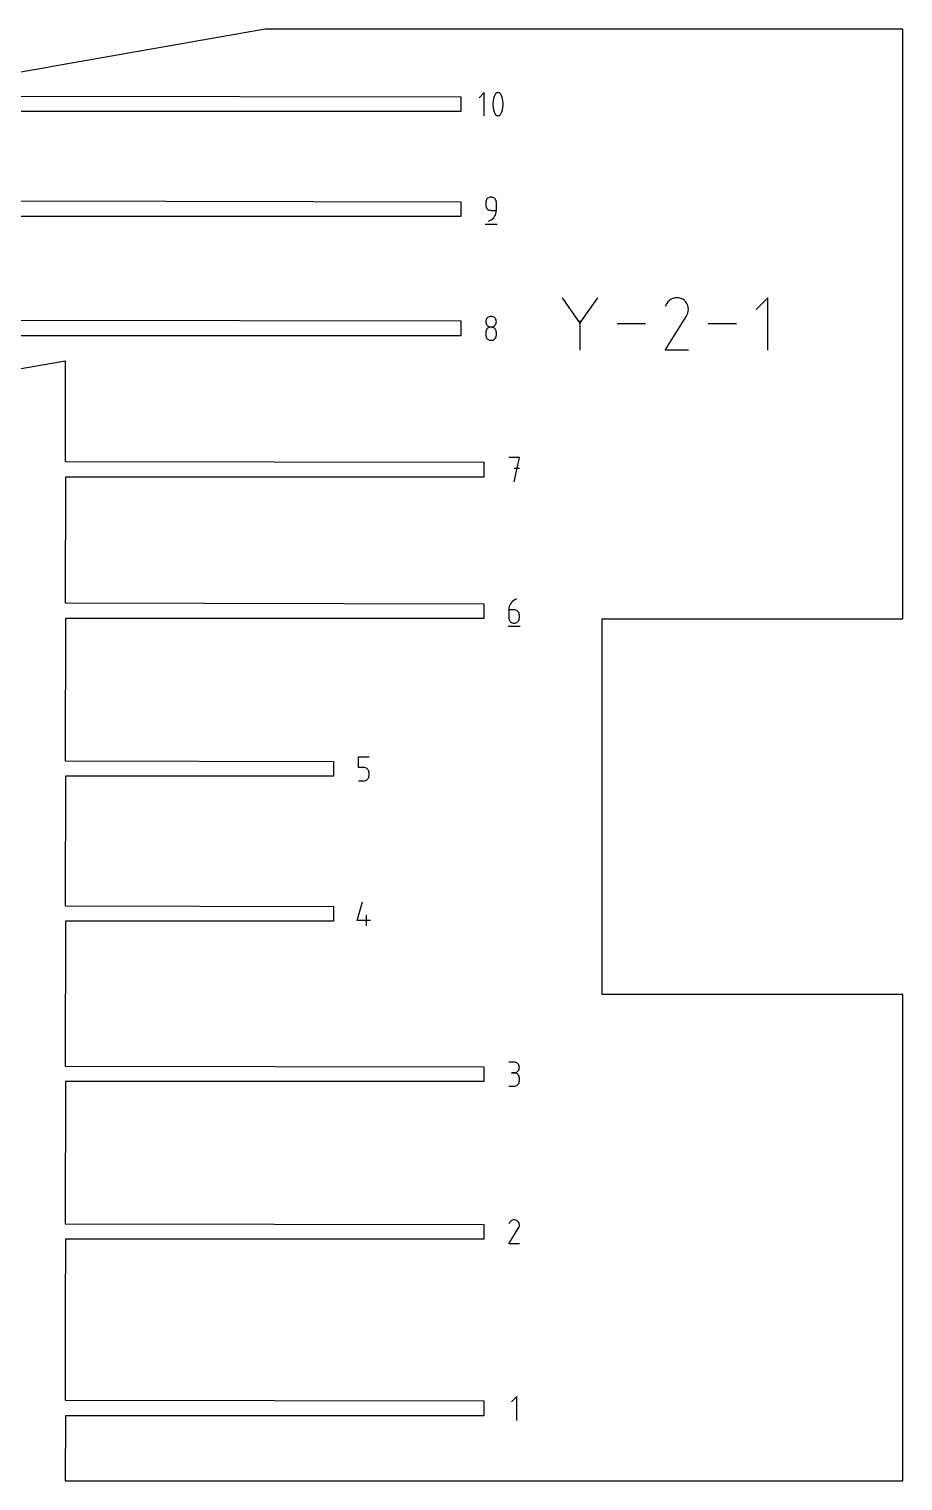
# Model space of a CAD drawing. Extents: x 0 to 3000, y 0 to 3000.
# Drawn here: x 1505.7 to 1796.3, y 1199.9 to 1682.7 of the extents above; entities that cross this region are included whole.
import ezdxf

# ---------------------------------------------------------------- set-up
doc = ezdxf.new("R2010")
doc.units = 0

msp = doc.modelspace()

# ---------------------------------------------------------------- linework, layer by layer
at = {"layer": 'annotation', "color": 1}
for p, q in [((1657.052565, 1661.596763), (1655.341601, 1659.885317)), ((1657.052565, 1653.900564), (1657.052565, 1661.596763)), ((1660.775876, 1661.15256), (1660.676527, 1660.987348)), ((1660.89969, 1661.293349), (1660.775876, 1661.15256)), ((1661.043871, 1661.408354), (1660.89969, 1661.293349)), ((1661.204318, 1661.496212), (1661.043871, 1661.408354)), ((1661.376933, 1661.555561), (1661.204318, 1661.496212)), ((1661.557616, 1661.585037), (1661.376933, 1661.555561)), ((1661.742267, 1661.583278), (1661.557616, 1661.585037)), ((1661.926787, 1661.548923), (1661.742267, 1661.583278)), ((1662.107076, 1661.480608), (1661.926787, 1661.548923)), ((1662.176094, 1661.444339), (1662.107076, 1661.480608)), ((1662.107076, 1661.480608), (1662.107076, 1661.480608)), ((1662.242323, 1661.402681), (1662.176094, 1661.444339)), ((1662.305442, 1661.355961), (1662.242323, 1661.402681)), ((1662.365129, 1661.30451), (1662.305442, 1661.355961)), ((1662.421061, 1661.248658), (1662.365129, 1661.30451)), ((1662.472918, 1661.188735), (1662.421061, 1661.248658)), ((1662.520378, 1661.125069), (1662.472918, 1661.188735)), ((1662.563119, 1661.057991), (1662.520378, 1661.125069)), ((1662.600818, 1660.987831), (1662.563119, 1661.057991)), ((1660.012734, 1658.851374), (1659.93898, 1658.114322)), ((1659.93898, 1658.114322), (1659.93898, 1657.374228)), ((1659.93898, 1657.374228), (1660.012734, 1656.636783)), ((1660.160244, 1659.57969), (1660.012734, 1658.851374)), ((1660.012734, 1656.636783), (1660.160244, 1655.90768)), ((1660.381508, 1660.293579), (1660.160244, 1659.57969)), ((1660.676527, 1660.987348), (1660.381508, 1660.293579)), ((1660.676527, 1660.987348), (1660.676527, 1660.987348)), ((1662.897268, 1660.292632), (1662.600818, 1660.987831)), ((1662.600818, 1660.987831), (1662.600818, 1660.987831)), ((1663.119604, 1659.57767), (1662.897268, 1660.292632)), ((1663.267829, 1658.848639), (1663.119604, 1659.57767)), ((1663.119604, 1655.90566), (1663.267829, 1656.634048)), ((1663.341941, 1658.11123), (1663.267829, 1658.848639)), ((1663.267829, 1656.634048), (1663.341941, 1657.371135)), ((1663.341941, 1657.371135), (1663.341941, 1658.11123)), ((1660.160244, 1655.90768), (1660.381508, 1655.192611)), ((1660.381508, 1655.192611), (1660.676527, 1654.497269)), ((1660.676527, 1654.497269), (1660.676527, 1654.497269)), ((1660.676527, 1654.497269), (1660.71409, 1654.427249)), ((1660.71409, 1654.427249), (1660.756515, 1654.360505)), ((1660.756515, 1654.360505), (1660.803623, 1654.297241)), ((1660.803623, 1654.297241), (1660.855236, 1654.23766)), ((1660.855236, 1654.23766), (1660.911174, 1654.181964)), ((1660.911174, 1654.181964), (1660.97126, 1654.130355)), ((1660.97126, 1654.130355), (1661.035314, 1654.083036)), ((1661.035314, 1654.083036), (1661.103158, 1654.04021)), ((1661.103158, 1654.04021), (1661.174613, 1654.002079)), ((1661.174613, 1654.002079), (1661.174613, 1654.002079)), ((1661.174613, 1654.002079), (1661.353482, 1653.935213)), ((1661.353482, 1653.935213), (1661.536928, 1653.901993)), ((1661.536928, 1653.901993), (1661.720802, 1653.901064)), ((1661.720802, 1653.901064), (1661.900959, 1653.931072)), ((1661.900959, 1653.931072), (1662.07325, 1653.990662)), ((1662.07325, 1653.990662), (1662.233528, 1654.07848)), ((1662.233528, 1654.07848), (1662.377647, 1654.19317)), ((1662.377647, 1654.19317), (1662.50146, 1654.333379)), ((1662.50146, 1654.333379), (1662.600818, 1654.497752)), ((1662.600818, 1654.497752), (1662.897268, 1655.191664)), ((1662.600818, 1654.497752), (1662.600818, 1654.497752)), ((1662.897268, 1655.191664), (1663.119604, 1655.90566)), ((1657.593007, 1625.396932), (1657.564325, 1625.077339)), ((1657.564325, 1625.077339), (1657.564325, 1624.187837)), ((1657.564325, 1624.187837), (1657.564325, 1624.187837)), ((1657.564325, 1624.187837), (1657.593007, 1623.868261)), ((1657.675677, 1625.697808), (1657.593007, 1625.396932)), ((1657.593007, 1623.868261), (1657.675677, 1623.567432)), ((1657.807274, 1625.974924), (1657.675677, 1625.697808)), ((1657.675677, 1623.567432), (1657.807274, 1623.290382)), ((1657.982735, 1626.223239), (1657.807274, 1625.974924)), ((1657.807274, 1623.290382), (1657.982735, 1623.042146)), ((1658.196998, 1626.437712), (1657.982735, 1626.223239)), ((1657.982735, 1623.042146), (1658.196998, 1622.827756)), ((1658.445001, 1626.613301), (1658.196998, 1626.437712)), ((1658.196998, 1622.827756), (1658.445001, 1622.652247)), ((1658.72168, 1626.744963), (1658.445001, 1626.613301)), ((1658.445001, 1622.652247), (1658.72168, 1622.520651)), ((1659.021974, 1626.827658), (1658.72168, 1626.744963)), ((1658.72168, 1622.520651), (1659.021974, 1622.438003)), ((1659.34082, 1626.856343), (1659.021974, 1626.827658)), ((1659.021974, 1622.438003), (1659.34082, 1622.409335)), ((1659.660327, 1626.827658), (1659.34082, 1626.856343)), ((1659.34082, 1626.856343), (1659.34082, 1626.856343)), ((1659.34082, 1622.409335), (1661.117316, 1622.409335)), ((1659.960972, 1626.744963), (1659.660327, 1626.827658)), ((1660.237755, 1626.613301), (1659.960972, 1626.744963)), ((1660.485675, 1626.437712), (1660.237755, 1626.613301)), ((1660.699731, 1626.223239), (1660.485675, 1626.437712)), ((1660.874924, 1625.974924), (1660.699731, 1626.223239)), ((1661.006253, 1625.697808), (1660.874924, 1625.974924)), ((1661.088717, 1625.396932), (1661.006253, 1625.697808)), ((1661.077984, 1621.869949), (1661.117316, 1622.409335)), ((1661.117316, 1625.077339), (1661.088717, 1625.396932)), ((1661.117316, 1622.409335), (1661.117316, 1625.077339)), ((1661.117316, 1625.077339), (1661.117316, 1625.077339)), ((1657.342325, 1617.856343), (1661.342325, 1617.856343)), ((1658.45182, 1618.856343), (1658.959845, 1619.045658)), ((1658.45182, 1618.856343), (1658.45182, 1618.856343)), ((1658.959845, 1619.045658), (1659.42615, 1619.301552)), ((1659.42615, 1619.301552), (1659.845914, 1619.617505)), ((1659.845914, 1619.617505), (1660.21432, 1619.986996)), ((1660.21432, 1619.986996), (1660.526549, 1620.403506)), ((1660.526549, 1620.403506), (1660.777781, 1620.860515)), ((1660.777781, 1620.860515), (1660.963199, 1621.351502)), ((1660.963199, 1621.351502), (1661.077984, 1621.869949)), ((1688.91008, 1584.965548), (1683.111278, 1593.351407)), ((1694.707792, 1593.351407), (1688.91008, 1584.965548)), ((1717.771305, 1591.417787), (1717.26436, 1590.445324)), ((1718.173608, 1591.988257), (1717.771305, 1591.417787)), ((1718.65628, 1592.464467), (1718.173608, 1591.988257)), ((1719.204643, 1592.842604), (1718.65628, 1592.464467)), ((1719.804016, 1593.118854), (1719.204643, 1592.842604)), ((1720.439721, 1593.289403), (1719.804016, 1593.118854)), ((1721.097077, 1593.350438), (1720.439721, 1593.289403)), ((1721.761406, 1593.298145), (1721.097077, 1593.350438)), ((1722.418026, 1593.128712), (1721.761406, 1593.298145)), ((1723.05226, 1592.838324), (1722.418026, 1593.128712)), ((1723.619513, 1592.435519), (1723.05226, 1592.838324)), ((1723.05226, 1592.838324), (1723.05226, 1592.838324)), ((1724.093799, 1591.952156), (1723.619513, 1592.435519)), ((1724.470899, 1591.403049), (1724.093799, 1591.952156)), ((1724.746597, 1590.803011), (1724.470899, 1591.403049)), ((1724.916675, 1590.166858), (1724.746597, 1590.803011)), ((1724.751018, 1588.189844), (1724.923103, 1588.84546)), ((1724.976916, 1589.509403), (1724.916675, 1590.166858)), ((1724.923103, 1588.84546), (1724.976916, 1589.509403)), ((1751.384735, 1593.350862), (1747.519958, 1589.484994)), ((1751.384735, 1575.966449), (1751.384735, 1593.350862)), ((1657.593492, 1585.724766), (1657.564826, 1585.406667)), ((1657.564826, 1585.406667), (1657.564826, 1585.406667)), ((1657.564826, 1585.406667), (1657.593508, 1585.087074)), ((1657.676121, 1586.024479), (1657.593492, 1585.724766)), ((1657.593508, 1585.087074), (1657.676179, 1584.786198)), ((1657.807665, 1586.300721), (1657.676121, 1586.024479)), ((1657.676179, 1584.786198), (1657.807776, 1584.509082)), ((1657.983072, 1586.54841), (1657.807665, 1586.300721)), ((1657.807776, 1584.509082), (1657.983237, 1584.260766)), ((1658.197294, 1586.762463), (1657.983072, 1586.54841)), ((1657.983237, 1584.260766), (1658.1975, 1584.046293)), ((1658.445279, 1586.937797), (1658.197294, 1586.762463)), ((1658.1975, 1584.046293), (1658.445502, 1583.870705)), ((1658.721979, 1587.069329), (1658.445279, 1586.937797)), ((1658.445502, 1583.870705), (1658.722182, 1583.739043)), ((1659.022344, 1587.151975), (1658.721979, 1587.069329)), ((1659.341322, 1587.180654), (1659.022344, 1587.151975)), ((1659.660301, 1587.151975), (1659.341322, 1587.180654)), ((1659.341322, 1587.180654), (1659.341322, 1587.180654)), ((1659.960665, 1587.069329), (1659.660301, 1587.151975)), ((1659.960462, 1583.739043), (1660.237142, 1583.870705)), ((1660.237365, 1586.937797), (1659.960665, 1587.069329)), ((1660.237142, 1583.870705), (1660.485144, 1584.046293)), ((1660.485351, 1586.762463), (1660.237365, 1586.937797)), ((1660.485144, 1584.046293), (1660.699407, 1584.260766)), ((1660.699572, 1586.54841), (1660.485351, 1586.762463)), ((1660.699407, 1584.260766), (1660.874868, 1584.509082)), ((1660.87498, 1586.300721), (1660.699572, 1586.54841)), ((1660.874868, 1584.509082), (1661.006465, 1584.786198)), ((1661.006523, 1586.024479), (1660.87498, 1586.300721)), ((1661.006465, 1584.786198), (1661.089136, 1585.087074)), ((1661.089152, 1585.724766), (1661.006523, 1586.024479)), ((1661.089136, 1585.087074), (1661.117818, 1585.406667)), ((1661.117818, 1585.406667), (1661.089152, 1585.724766)), ((1661.117818, 1585.406667), (1661.117818, 1585.406667)), ((1688.91008, 1585.640385), (1688.91008, 1575.965904)), ((1710.734626, 1584.658655), (1701.229127, 1584.658655)), ((1717.253458, 1575.966308), (1724.387761, 1587.45162)), ((1724.387761, 1587.45162), (1724.39629, 1587.462174)), ((1724.387761, 1587.45162), (1724.387761, 1587.45162)), ((1724.39629, 1587.462174), (1724.404469, 1587.472817)), ((1724.404469, 1587.472817), (1724.412351, 1587.48364)), ((1724.412351, 1587.48364), (1724.419992, 1587.494732)), ((1724.419992, 1587.494732), (1724.427444, 1587.506183)), ((1724.427444, 1587.506183), (1724.434761, 1587.518082)), ((1724.434761, 1587.518082), (1724.441998, 1587.53052)), ((1724.441998, 1587.53052), (1724.449207, 1587.543586)), ((1724.449207, 1587.543586), (1724.456444, 1587.55737)), ((1724.456444, 1587.55737), (1724.751018, 1588.189844)), ((1724.456444, 1587.55737), (1724.456444, 1587.55737)), ((1741.001893, 1584.658655), (1731.496394, 1584.658655)), ((1657.593492, 1582.168604), (1657.564826, 1581.84916)), ((1657.564826, 1581.84916), (1657.564826, 1580.964173)), ((1657.564826, 1580.964173), (1657.564826, 1580.964173)), ((1657.564826, 1580.964173), (1657.593508, 1580.644752)), ((1657.676121, 1582.469363), (1657.593492, 1582.168604)), ((1657.593508, 1580.644752), (1657.676179, 1580.344338)), ((1657.807665, 1582.746392), (1657.676121, 1582.469363)), ((1657.676179, 1580.344338), (1657.807776, 1580.067889)), ((1657.983072, 1582.994645), (1657.807665, 1582.746392)), ((1657.807776, 1580.067889), (1657.983237, 1579.820365)), ((1658.197294, 1583.209076), (1657.983072, 1582.994645)), ((1657.983237, 1579.820365), (1658.1975, 1579.606725)), ((1658.445279, 1583.384639), (1658.197294, 1583.209076)), ((1658.1975, 1579.606725), (1658.445502, 1579.431928)), ((1658.721979, 1583.516288), (1658.445279, 1583.384639)), ((1658.445502, 1579.431928), (1658.722182, 1579.300933)), ((1659.022344, 1583.598978), (1658.721979, 1583.516288)), ((1658.722182, 1583.739043), (1659.022476, 1583.656348)), ((1658.722182, 1579.300933), (1659.022476, 1579.218699)), ((1659.341322, 1583.627662), (1659.022344, 1583.598978)), ((1659.022476, 1583.656348), (1659.341322, 1583.627662)), ((1659.022476, 1579.218699), (1659.341322, 1579.190186)), ((1659.341322, 1583.627662), (1659.660168, 1583.656348)), ((1659.660301, 1583.598994), (1659.341322, 1583.627662)), ((1659.341322, 1583.627662), (1659.341322, 1583.627662)), ((1659.341322, 1583.627662), (1659.341322, 1583.627662)), ((1659.341322, 1579.190186), (1659.660168, 1579.218699)), ((1659.341322, 1579.190186), (1659.341322, 1579.190186)), ((1659.660168, 1583.656348), (1659.960462, 1583.739043)), ((1659.660168, 1579.218699), (1659.960462, 1579.300933)), ((1659.960665, 1583.516346), (1659.660301, 1583.598994)), ((1659.960462, 1579.300933), (1660.237142, 1579.431928)), ((1660.237365, 1583.38475), (1659.960665, 1583.516346)), ((1660.237142, 1579.431928), (1660.485144, 1579.606725)), ((1660.485351, 1583.209241), (1660.237365, 1583.38475)), ((1660.485144, 1579.606725), (1660.699407, 1579.820365)), ((1660.699572, 1582.994851), (1660.485351, 1583.209241)), ((1660.699407, 1579.820365), (1660.874868, 1580.067889)), ((1660.87498, 1582.746615), (1660.699572, 1582.994851)), ((1660.874868, 1580.067889), (1661.006465, 1580.344338)), ((1661.006523, 1582.469565), (1660.87498, 1582.746615)), ((1661.006465, 1580.344338), (1661.089136, 1580.644752)), ((1661.089152, 1582.168736), (1661.006523, 1582.469565)), ((1661.089136, 1580.644752), (1661.117818, 1580.964173)), ((1661.117818, 1581.84916), (1661.089152, 1582.168736)), ((1661.117818, 1580.964173), (1661.117818, 1581.84916)), ((1661.117818, 1581.84916), (1661.117818, 1581.84916)), ((1724.974291, 1575.966308), (1717.253458, 1575.966308)), ((1668.774871, 1540.193674), (1665.217365, 1540.193674)), ((1666.996369, 1532.193674), (1668.774871, 1540.193674)), ((1668.774871, 1536.631151), (1666.996369, 1536.631151)), ((1666.123385, 1492.018887), (1665.810905, 1491.601579)), ((1666.492167, 1492.389233), (1666.123385, 1492.018887)), ((1666.912456, 1492.706177), (1666.492167, 1492.389233)), ((1667.379458, 1492.963278), (1666.912456, 1492.706177)), ((1667.888379, 1493.154092), (1667.379458, 1492.963278)), ((1667.888379, 1493.154092), (1667.888379, 1493.154092)), ((1665.25921, 1490.132305), (1665.219873, 1489.591569)), ((1665.219873, 1489.591569), (1665.219873, 1486.932595)), ((1666.996369, 1489.591569), (1665.219873, 1489.591569)), ((1665.374023, 1490.651847), (1665.25921, 1490.132305)), ((1665.559519, 1491.143752), (1665.374023, 1490.651847)), ((1665.810905, 1491.601579), (1665.559519, 1491.143752)), ((1667.315876, 1489.563056), (1666.996369, 1489.591569)), ((1667.616521, 1489.480822), (1667.315876, 1489.563056)), ((1667.893303, 1489.349827), (1667.616521, 1489.480822)), ((1668.141223, 1489.17503), (1667.893303, 1489.349827)), ((1668.35528, 1488.96139), (1668.141223, 1489.17503)), ((1668.530472, 1488.713866), (1668.35528, 1488.96139)), ((1668.661801, 1488.437417), (1668.530472, 1488.713866)), ((1668.744265, 1488.137003), (1668.661801, 1488.437417)), ((1668.772864, 1487.817582), (1668.744265, 1488.137003)), ((1668.772864, 1486.932595), (1668.772864, 1487.817582)), ((1668.772864, 1487.817582), (1668.772864, 1487.817582)), ((1664.997372, 1484.154092), (1668.997372, 1484.154092)), ((1665.219873, 1486.932595), (1665.219873, 1486.932595)), ((1665.219873, 1486.932595), (1665.248555, 1486.613019)), ((1665.248555, 1486.613019), (1665.331226, 1486.31219)), ((1665.331226, 1486.31219), (1665.462823, 1486.03514)), ((1665.462823, 1486.03514), (1665.638284, 1485.786904)), ((1665.638284, 1485.786904), (1665.852547, 1485.572514)), ((1665.852547, 1485.572514), (1666.100549, 1485.397005)), ((1666.100549, 1485.397005), (1666.377228, 1485.265409)), ((1666.377228, 1485.265409), (1666.677522, 1485.18276)), ((1666.677522, 1485.18276), (1666.996369, 1485.154092)), ((1666.996369, 1485.154092), (1667.315876, 1485.18276)), ((1666.996369, 1485.154092), (1666.996369, 1485.154092)), ((1667.315876, 1485.18276), (1667.616521, 1485.265409)), ((1667.616521, 1485.265409), (1667.893303, 1485.397005)), ((1667.893303, 1485.397005), (1668.141223, 1485.572514)), ((1668.141223, 1485.572514), (1668.35528, 1485.786904)), ((1668.35528, 1485.786904), (1668.530472, 1486.03514)), ((1668.530472, 1486.03514), (1668.661801, 1486.31219)), ((1668.661801, 1486.31219), (1668.744265, 1486.613019)), ((1668.744265, 1486.613019), (1668.772864, 1486.932595)), ((1615.219897, 1437.147686), (1615.219897, 1440.71021)), ((1615.219897, 1440.71021), (1618.772888, 1440.71021)), ((1616.996392, 1437.147686), (1615.219897, 1437.147686)), ((1617.315371, 1437.119173), (1616.996392, 1437.147686)), ((1617.615735, 1437.036939), (1617.315371, 1437.119173)), ((1617.892435, 1436.905944), (1617.615735, 1437.036939)), ((1618.140421, 1436.731147), (1617.892435, 1436.905944)), ((1618.354643, 1436.517507), (1618.140421, 1436.731147)), ((1618.53005, 1436.269983), (1618.354643, 1436.517507)), ((1618.661593, 1435.993534), (1618.53005, 1436.269983)), ((1618.661536, 1433.868307), (1618.744206, 1434.169136)), ((1618.744223, 1435.69312), (1618.661593, 1435.993534)), ((1618.744206, 1434.169136), (1618.772888, 1434.488712)), ((1618.772888, 1435.373699), (1618.744223, 1435.69312)), ((1618.772888, 1434.488712), (1618.772888, 1435.373699)), ((1618.772888, 1435.373699), (1618.772888, 1435.373699)), ((1615.219897, 1432.71021), (1616.996392, 1432.71021)), ((1616.996392, 1432.71021), (1617.315239, 1432.738878)), ((1616.996392, 1432.71021), (1616.996392, 1432.71021)), ((1617.315239, 1432.738878), (1617.615533, 1432.821526)), ((1617.615533, 1432.821526), (1617.892212, 1432.953122)), ((1617.892212, 1432.953122), (1618.140214, 1433.128631)), ((1618.140214, 1433.128631), (1618.354477, 1433.343021)), ((1618.354477, 1433.343021), (1618.529939, 1433.591257)), ((1618.529939, 1433.591257), (1618.661536, 1433.868307)), ((1614.775396, 1386.246039), (1616.549384, 1392.467537)), ((1619.217388, 1386.246039), (1614.775396, 1386.246039)), ((1617.885894, 1384.467537), (1617.885894, 1388.020528)), ((1666.996369, 1339.137639), (1665.219873, 1339.137639)), ((1667.315876, 1339.10896), (1666.996369, 1339.137639)), ((1667.616521, 1339.026314), (1667.315876, 1339.10896)), ((1667.893303, 1338.894782), (1667.616521, 1339.026314)), ((1668.141223, 1338.719448), (1667.893303, 1338.894782)), ((1668.355279, 1338.505395), (1668.141223, 1338.719448)), ((1668.530472, 1338.257706), (1668.355279, 1338.505395)), ((1668.661801, 1337.981464), (1668.530472, 1338.257706)), ((1668.744265, 1337.681751), (1668.661801, 1337.981464)), ((1668.772864, 1337.363652), (1668.744265, 1337.681751)), ((1666.996369, 1335.584647), (1666.106867, 1335.584647)), ((1666.106867, 1335.584647), (1666.996369, 1335.584647)), ((1666.996369, 1335.584647), (1667.315876, 1335.613333)), ((1667.315876, 1335.555969), (1666.996369, 1335.584647)), ((1666.996369, 1335.584647), (1666.996369, 1335.584647)), ((1667.315876, 1335.613333), (1667.616521, 1335.696027)), ((1667.616521, 1335.473322), (1667.315876, 1335.555969)), ((1667.616521, 1335.696027), (1667.893303, 1335.82769)), ((1667.893303, 1335.341791), (1667.616521, 1335.473322)), ((1667.893303, 1335.82769), (1668.141223, 1336.003278)), ((1668.141223, 1335.166457), (1667.893303, 1335.341791)), ((1668.141223, 1336.003278), (1668.355279, 1336.217751)), ((1668.355279, 1334.952404), (1668.141223, 1335.166457)), ((1668.355279, 1336.217751), (1668.530472, 1336.466067)), ((1668.530472, 1334.704715), (1668.355279, 1334.952404)), ((1668.530472, 1336.466067), (1668.661801, 1336.743183)), ((1668.661801, 1334.428472), (1668.530472, 1334.704715)), ((1668.661801, 1336.743183), (1668.744265, 1337.044058)), ((1668.744265, 1334.12876), (1668.661801, 1334.428472)), ((1668.744265, 1337.044058), (1668.772864, 1337.363652)), ((1668.772864, 1333.81066), (1668.744265, 1334.12876)), ((1668.744265, 1332.602926), (1668.772864, 1332.921158)), ((1668.772864, 1337.363652), (1668.772864, 1337.363652)), ((1668.772864, 1332.921158), (1668.772864, 1333.81066)), ((1668.772864, 1333.81066), (1668.772864, 1333.81066)), ((1665.219873, 1331.147171), (1666.996369, 1331.147171)), ((1666.996369, 1331.147171), (1667.315876, 1331.175833)), ((1666.996369, 1331.147171), (1666.996369, 1331.147171)), ((1667.315876, 1331.175833), (1667.616521, 1331.258438)), ((1667.616521, 1331.258438), (1667.893303, 1331.389916)), ((1667.893303, 1331.389916), (1668.141223, 1331.565196)), ((1668.141223, 1331.565196), (1668.355279, 1331.779208)), ((1668.355279, 1331.779208), (1668.530472, 1332.026881)), ((1668.530472, 1332.026881), (1668.661801, 1332.303144)), ((1668.661801, 1332.303144), (1668.744265, 1332.602926)), ((1665.458177, 1285.822665), (1665.22489, 1285.375155)), ((1665.643309, 1286.085186), (1665.458177, 1285.822665)), ((1665.865427, 1286.304329), (1665.643309, 1286.085186)), ((1666.117774, 1286.478341), (1665.865427, 1286.304329)), ((1666.393595, 1286.605466), (1666.117774, 1286.478341)), ((1666.686135, 1286.68395), (1666.393595, 1286.605466)), ((1666.988639, 1286.712037), (1666.686135, 1286.68395)), ((1667.294351, 1286.687973), (1666.988639, 1286.712037)), ((1667.596516, 1286.610003), (1667.294351, 1286.687973)), ((1667.888379, 1286.476371), (1667.596516, 1286.610003)), ((1668.149419, 1286.291008), (1667.888379, 1286.476371)), ((1667.888379, 1286.476371), (1667.888379, 1286.476371)), ((1668.367677, 1286.068573), (1668.149419, 1286.291008)), ((1668.541212, 1285.815883), (1668.367677, 1286.068573)), ((1668.668083, 1285.539756), (1668.541212, 1285.815883)), ((1668.74635, 1285.24701), (1668.668083, 1285.539756)), ((1668.670118, 1284.337223), (1668.749308, 1284.638926)), ((1668.774072, 1284.94446), (1668.74635, 1285.24701)), ((1668.749308, 1284.638926), (1668.774072, 1284.94446)), ((1665.219873, 1278.712167), (1668.502953, 1283.997505)), ((1668.502953, 1283.997505), (1668.506878, 1284.002362)), ((1668.502953, 1283.997505), (1668.502953, 1283.997505)), ((1668.506878, 1284.002362), (1668.510642, 1284.00726)), ((1668.510642, 1284.00726), (1668.514269, 1284.01224)), ((1668.514269, 1284.01224), (1668.517785, 1284.017344)), ((1668.517785, 1284.017344), (1668.521214, 1284.022614)), ((1668.521214, 1284.022614), (1668.524582, 1284.02809)), ((1668.524582, 1284.02809), (1668.527912, 1284.033814)), ((1668.527912, 1284.033814), (1668.53123, 1284.039826)), ((1668.53123, 1284.039826), (1668.53456, 1284.046169)), ((1668.53456, 1284.046169), (1668.670118, 1284.337223)), ((1668.53456, 1284.046169), (1668.53456, 1284.046169)), ((1668.772864, 1278.712167), (1665.219873, 1278.712167)), ((1667.885871, 1228.014182), (1666.107368, 1226.235178)), ((1667.885871, 1220.014182), (1667.885871, 1228.014182))]:
    msp.add_line(p, q, dxfattribs=at)
at = {"layer": 'boundary', "color": 5}
for p, q in [((1584.264387, 1682.723647), (1512.31391, 1670.036838)), ((1706.803381, 1682.723646), (1584.264387, 1682.723647)), ((1796.29235, 1682.723648), (1706.803381, 1682.723646)), ((1796.292349, 1556.897475), (1796.29235, 1682.723648)), ((1510.701713, 1669.752565), (1502.392302, 1668.287391)), ((1512.31391, 1670.036838), (1510.701713, 1669.752565)), ((1502.392302, 1660.448663), (1649.292325, 1660.198663)), ((1649.292325, 1660.198663), (1649.292326, 1655.298664)), ((1649.292326, 1655.298664), (1502.587302, 1655.298664)), ((1502.392302, 1625.556343), (1649.292325, 1625.306343)), ((1649.292325, 1625.306343), (1649.292325, 1620.406343)), ((1649.292325, 1620.406343), (1502.587302, 1620.406343)), ((1502.392302, 1585.890436), (1649.292325, 1585.640437)), ((1649.292325, 1585.640437), (1649.292325, 1580.740437)), ((1649.292325, 1580.740437), (1502.587302, 1580.740437)), ((1503.124503, 1569.819332), (1517.702396, 1572.389806)), ((1517.702396, 1572.389806), (1517.702396, 1538.893673)), ((1796.29235, 1486.60296), (1796.292349, 1556.897475)), ((1517.702396, 1538.893673), (1656.947372, 1538.643674)), ((1656.947372, 1538.643674), (1656.947372, 1533.743674)), ((1517.897395, 1533.743675), (1517.702396, 1491.854092)), ((1656.947372, 1533.743674), (1517.897395, 1533.743675)), ((1517.702396, 1491.854092), (1656.947373, 1491.604092)), ((1656.947373, 1491.604092), (1656.947372, 1486.704093)), ((1517.897395, 1486.704092), (1517.702396, 1439.410209)), ((1656.947372, 1486.704093), (1517.897395, 1486.704092)), ((1696.292396, 1486.60296), (1738.000547, 1486.602961)), ((1696.292397, 1461.957223), (1696.292396, 1486.60296)), ((1738.000547, 1486.602961), (1796.29235, 1486.60296)), ((1696.292397, 1431.748529), (1696.292397, 1461.957223)), ((1517.702396, 1439.410209), (1606.947396, 1439.160209)), ((1606.947396, 1439.160209), (1606.947395, 1434.26021)), ((1517.897396, 1434.26021), (1517.702396, 1391.167537)), ((1606.947395, 1434.26021), (1517.897396, 1434.26021)), ((1696.292397, 1361.602974), (1696.292397, 1431.748529)), ((1517.702396, 1391.167537), (1606.947396, 1390.917537)), ((1606.947396, 1390.917537), (1606.947395, 1386.017536)), ((1517.897396, 1386.017537), (1517.702395, 1337.84692)), ((1606.947395, 1386.017536), (1517.897396, 1386.017537)), ((1754.584199, 1361.602975), (1696.292397, 1361.602974)), ((1796.292349, 1361.602974), (1754.584199, 1361.602975)), ((1796.29235, 1303.634433), (1796.292349, 1361.602974)), ((1517.702395, 1337.84692), (1656.947372, 1337.59692)), ((1656.947372, 1337.59692), (1656.947372, 1332.69692)), ((1517.897395, 1332.69692), (1517.702395, 1285.412232)), ((1656.947372, 1332.69692), (1517.897395, 1332.69692)), ((1796.292349, 1199.87158), (1796.29235, 1303.634433)), ((1517.702395, 1285.412232), (1656.947372, 1285.162232)), ((1656.947372, 1285.162232), (1656.947372, 1280.262232)), ((1517.897395, 1280.262232), (1517.702395, 1257.38383)), ((1656.947372, 1280.262232), (1517.897395, 1280.262232)), ((1517.702395, 1257.38383), (1517.702395, 1226.714183)), ((1517.702395, 1226.714183), (1656.947372, 1226.464183)), ((1656.947372, 1226.464183), (1656.947372, 1221.564183)), ((1517.897395, 1221.564182), (1517.702395, 1199.871578)), ((1656.947372, 1221.564183), (1517.897395, 1221.564182)), ((1517.702395, 1199.871578), (1537.077389, 1199.871579)), ((1537.077389, 1199.871579), (1539.92669, 1199.871579)), ((1539.92669, 1199.871579), (1627.816835, 1199.871579)), ((1627.816835, 1199.871579), (1706.803091, 1199.87158)), ((1706.803091, 1199.87158), (1796.292349, 1199.87158))]:
    msp.add_line(p, q, dxfattribs=at)

doc.saveas('drawing.dxf')
